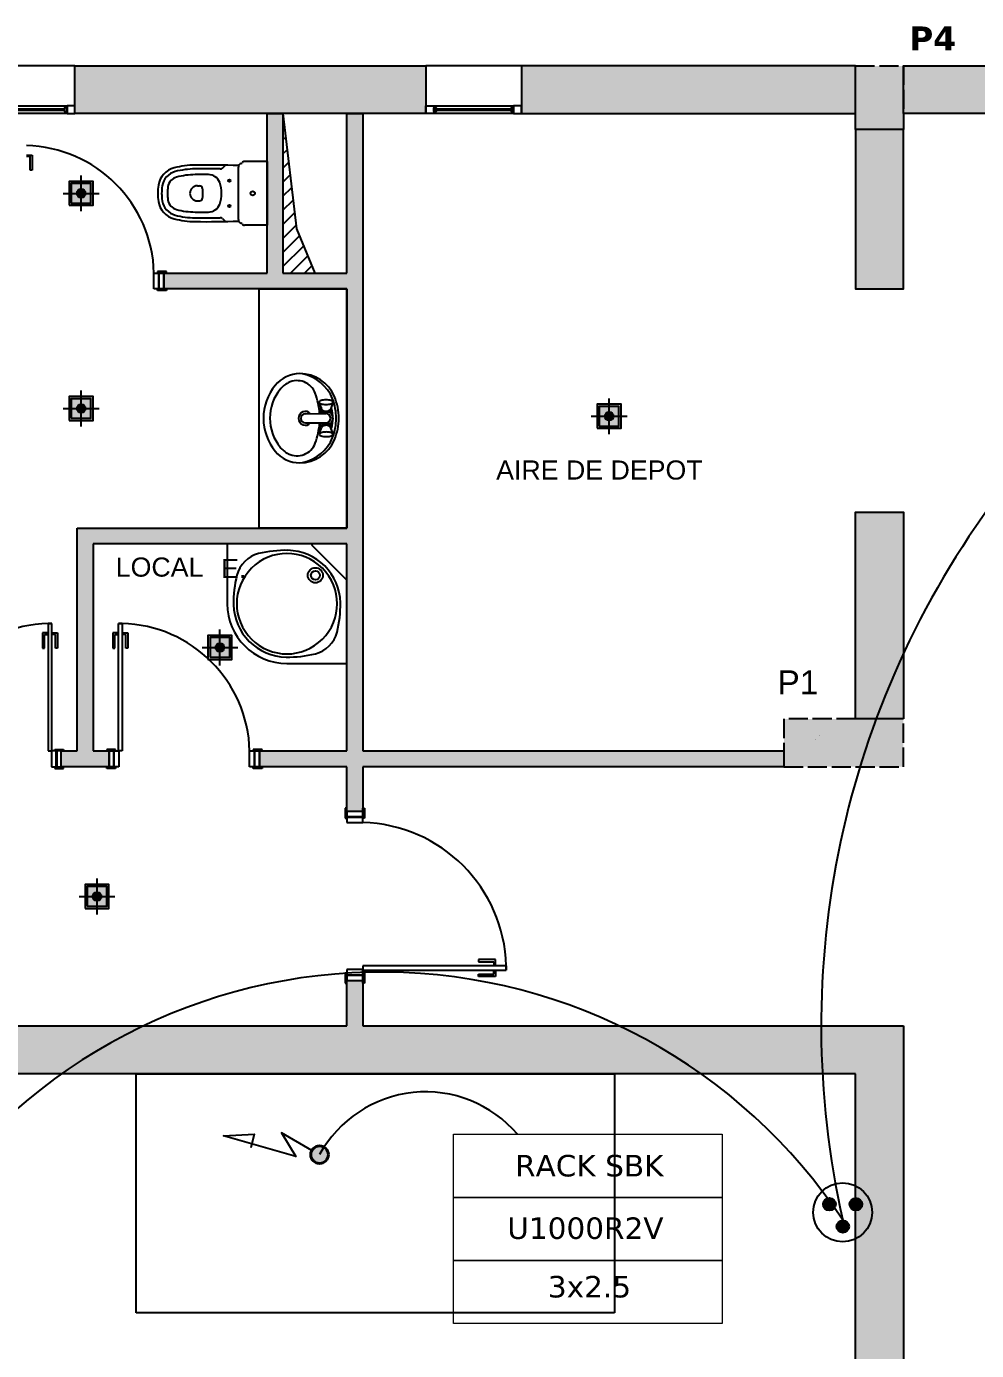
# Model space of a CAD drawing. Header units: millimetres. Extents: x 71819 to 78266, y 23672 to 38445.
# Drawn here: x 75832 to 76428, y 36749 to 37579 of the extents above; entities that cross this region are included whole.
import ezdxf
from ezdxf.enums import TextEntityAlignment as Align

# ---------------------------------------------------------------- set-up
doc = ezdxf.new("R2010")
doc.units = ezdxf.units.MM
doc.linetypes.add('ACAD_ISO02W100', pattern=[15, 12, -3])
doc.linetypes.add('ACAD_ISO03W100', pattern=[30, 12, -18])
for name, color, linetype in [('FORCE', 3, 'Continuous'), ('Plan Archi', 8, 'Continuous'), ('prise', 1, 'Continuous'), ('PRISES DE COURANT', 5, 'Continuous')]:
    doc.layers.add(name, color=color, linetype=linetype)
doc.layers.add('STRUCTURE POUTRES', color=5, linetype='ACAD_ISO03W100', lineweight=20)
doc.styles.add('ARIAL', font='arial.ttf')
doc.styles.get("Standard").update_dxf_attribs({"font": 'arial.ttf'})
doc.styles.add('Verdana', font='verdana.ttf')

# ---------------------------------------------------------------- blocks, each defined once
blk = doc.blocks.new('Prise de courant normale')
at = {"layer": 'prise', "linetype": 'Continuous'}
for points in [[(-122.5, 51.1, 1), (-43.6, 51.1, 1)], [(43.6, 51.1, 1), (122.5, 51.1, 1)], [(-38.3, -88.5, 1), (40.6, -88.5, 1)]]:
    blk.add_hatch(color=5, dxfattribs=at).paths.add_polyline_path(points, flags=0)
at = {"layer": 'prise', "color": 1, "linetype": 'Continuous'}
blk.add_circle((0, 0), 185.4, dxfattribs=at)
at = {"layer": 'prise', "color": 5, "linetype": 'Continuous'}
for centre in [(-83.1, 51.1), (83.1, 51.1), (1.2, -88.5)]:
    blk.add_circle(centre, 39.4, dxfattribs=at)
blk = doc.blocks.new('alimentation electrique')
at = {"layer": 'FORCE', "lineweight": 50}
blk.add_hatch(color=1, dxfattribs=at).paths.add_polyline_path([(54.9, -36.5, 1), (41.3, -19.1, 1)])
at = {"color": 1, "linetype": 'ByBlock'}
blk.add_lwpolyline([(38.4, -22.6), (0.5, -0.3), (18.2, -30.1), (-72.5, -4), (-33.8, -1.9), (-38.2, -19.2)], dxfattribs=at)
at = {"layer": 'FORCE', "color": 1, "lineweight": 40}
blk.add_circle((48.1, -27.8), 11, dxfattribs=at)
blk = doc.blocks.new('ETIQ ECL')
at = {"color": 6, "linetype": 'ByBlock'}
blk.add_lwpolyline([(-28.09, 19.8), (28.09, 19.8), (28.09, -19.8), (-28.09, -19.8)], close=True, dxfattribs=at)
at = {"layer": 'STRUCTURE POUTRES', "color": 6, "linetype": 'ByBlock'}
for points in [[(-28.09, 19.8), (28.09, 19.8), (28.09, 6.6), (-28.09, 6.6)], [(-28.09, 6.6), (28.09, 6.6), (28.09, -6.6), (-28.09, -6.6)], [(-28.09, -6.6), (28.09, -6.6), (28.09, -19.8), (-28.09, -19.8)]]:
    blk.add_lwpolyline(points, close=True, dxfattribs=at)
at = {"layer": 'STRUCTURE POUTRES', "color": 6, "linetype": 'ByBlock', "style": 'Verdana'}
for tag, p in [('CIRCUIT', (0.33, 10.99)), ('CABLE', (-0.49, -2.08)), ('SECTION', (0.37, -14.32))]:
    blk.add_attdef(tag, text='', height=4.5, dxfattribs=at).set_placement(p, align=Align.CENTER)

msp = doc.modelspace()

# ---------------------------------------------------------------- hatches: boundary and pattern name
at = {"layer": 'Plan Archi'}
h = msp.add_hatch(color=256, dxfattribs=at)
h.dxf.hatch_style = 1
h.paths.add_polyline_path([(75862.25, 37554.66), (76082.25, 37554.66), (76082.25, 37524.66), (75862.25, 37524.66)])
h = msp.add_hatch(color=256, dxfattribs=at)
h.dxf.hatch_style = 1
h.paths.add_polyline_path([(76142.25, 37524.66), (76351.81, 37524.66), (76351.81, 37554.66), (76142.25, 37554.66)])
h = msp.add_hatch(color=256, dxfattribs=at)
h.dxf.hatch_style = 1
h.paths.add_polyline_path([(76142.25, 37524.66), (76351.81, 37524.66), (76351.81, 37554.66), (76142.25, 37554.66)])
at = {"layer": 'Plan Archi', "linetype": 'ACAD_ISO02W100'}
h = msp.add_hatch(color=256, dxfattribs=at)
h.dxf.hatch_style = 1
h.paths.add_polyline_path([(76351.81, 37554.66), (76381.81, 37554.66), (76381.81, 37514.66), (76351.81, 37514.66)])
h = msp.add_hatch(color=256, dxfattribs=at)
h.dxf.hatch_style = 1
h.paths.add_polyline_path([(76351.81, 37554.66), (76381.81, 37554.66), (76381.81, 37514.66), (76351.81, 37514.66)])
at = {"layer": 'Plan Archi'}
h = msp.add_hatch(color=256, dxfattribs=at)
h.dxf.hatch_style = 1
h.paths.add_polyline_path([(77114.3, 37524.66), (76381.81, 37524.66), (76381.81, 37554.66), (77114.3, 37554.66)])
h = msp.add_hatch(color=256, dxfattribs=at)
h.dxf.hatch_style = 1
h.paths.add_polyline_path([(75863.61, 37124.77), (75863.61, 37264.66), (75873.61, 37264.66), (76032.7, 37264.66), (76032.7, 37414.66), (75917.91, 37414.66), (75917.91, 37424.66), (75982.7, 37424.66), (75982.7, 37524.66), (75992.7, 37524.66), (75992.7, 37424.66), (76032.7, 37424.66), (76032.7, 37524.66), (76042.7, 37524.66), (76042.7, 37124.77), (76306.9, 37124.77), (76306.9, 37114.77), (76042.7, 37114.77), (76042.7, 37086.77), (76032.7, 37086.77), (76032.7, 37114.77), (75977.91, 37114.77), (75977.91, 37124.77), (76032.7, 37124.77), (76032.7, 37254.66), (75873.61, 37254.66), (75873.61, 37124.77), (75883.61, 37124.77), (75883.61, 37114.77), (75873.61, 37114.77), (75863.61, 37114.77), (75853.61, 37114.77), (75853.61, 37124.77)])
h = msp.add_hatch(color=256, dxfattribs=at)
h.dxf.hatch_style = 1
h.paths.add_polyline_path([(76381.9, 37514.66), (76351.81, 37514.66), (76351.81, 37414.66), (76381.9, 37414.66)])
at = {"layer": 'Plan Archi', "true_color": 0xffffff}
h = msp.add_hatch(color=7, dxfattribs=at)
h.dxf.hatch_style = 1
h.paths.add_polyline_path([(75858.57, 37467.16), (75873.57, 37467.16), (75873.57, 37482.16), (75858.57, 37482.16)])
at = {"layer": 'Plan Archi'}
h = msp.add_hatch(color=256, dxfattribs=at)
h.dxf.hatch_style = 1
edge = h.paths.add_edge_path()
edge.add_arc((75866.07, 37474.66), 2.73, 0, 360, ccw=False)
at = {"layer": 'Plan Archi', "true_color": 0xffffff}
h = msp.add_hatch(color=7, dxfattribs=at)
h.dxf.hatch_style = 1
h.paths.add_polyline_path([(75858.57, 37332.16), (75873.57, 37332.16), (75873.57, 37347.16), (75858.57, 37347.16)])
at = {"layer": 'Plan Archi'}
h = msp.add_hatch(color=256, dxfattribs=at)
h.dxf.hatch_style = 1
edge = h.paths.add_edge_path()
edge.add_arc((75866.07, 37339.66), 2.73, 0, 360, ccw=False)
at = {"layer": 'Plan Archi', "true_color": 0xffffff}
h = msp.add_hatch(color=7, dxfattribs=at)
h.dxf.hatch_style = 1
h.paths.add_polyline_path([(76189.75, 37327.27), (76204.75, 37327.27), (76204.75, 37342.27), (76189.75, 37342.27)])
at = {"layer": 'Plan Archi'}
h = msp.add_hatch(color=256, dxfattribs=at)
h.dxf.hatch_style = 1
edge = h.paths.add_edge_path()
edge.add_arc((76197.25, 37334.77), 2.73, 0, 360, ccw=False)
h = msp.add_hatch(color=256, dxfattribs=at)
h.dxf.hatch_style = 1
h.paths.add_polyline_path([(76381.9, 37144.89), (76351.81, 37144.89), (76351.81, 37274.66), (76381.9, 37274.66)])
at = {"layer": 'Plan Archi', "true_color": 0xffffff}
h = msp.add_hatch(color=7, dxfattribs=at)
h.dxf.hatch_style = 1
h.paths.add_polyline_path([(75945.66, 37182.21), (75960.66, 37182.21), (75960.66, 37197.21), (75945.66, 37197.21)])
at = {"layer": 'Plan Archi'}
h = msp.add_hatch(color=256, dxfattribs=at)
h.dxf.hatch_style = 1
edge = h.paths.add_edge_path()
edge.add_arc((75953.16, 37189.71), 2.73, 0, 360, ccw=False)
at = {"layer": 'Plan Archi', "linetype": 'ACAD_ISO02W100'}
msp.add_hatch(color=256, dxfattribs=at).paths.add_polyline_path([(76306.9, 37114.89), (76381.9, 37114.89), (76381.9, 37144.89), (76306.9, 37144.89)])
at = {"layer": 'Plan Archi', "true_color": 0xffffff}
h = msp.add_hatch(color=7, dxfattribs=at)
h.dxf.hatch_style = 1
h.paths.add_polyline_path([(75868.56, 37025.98), (75883.56, 37025.98), (75883.56, 37040.98), (75868.56, 37040.98)])
at = {"layer": 'Plan Archi'}
h = msp.add_hatch(color=256, dxfattribs=at)
h.dxf.hatch_style = 1
edge = h.paths.add_edge_path()
edge.add_arc((75876.06, 37033.48), 2.73, 0, 360, ccw=False)
h = msp.add_hatch(color=256, dxfattribs=at)
h.dxf.hatch_style = 1
h.paths.add_polyline_path([(75719.32, 36755.95), (75719.32, 36952.19), (76032.7, 36952.19), (76032.7, 36980.69), (76042.7, 36980.69), (76042.7, 36952.19), (76381.81, 36952.19), (76381.81, 35957.76), (76361.81, 35957.76), (76361.81, 35986.01), (75719.32, 35986.01), (75719.32, 36188.01), (75749.32, 36188.01), (75749.32, 36016.01), (76306.9, 36016.01), (76306.9, 36208.2), (76351.81, 36208.2), (76351.81, 36922.19), (75749.32, 36922.19), (75749.32, 36755.95)])
h.paths.add_polyline_path([(76316.9, 36208.2), (76356.9, 36208.2), (76356.9, 36108.2), (76316.9, 36108.2)], flags=17)

# ---------------------------------------------------------------- linework, layer by layer
at = {"color": 6, "linetype": 'ByBlock'}
msp.add_arc((76082.12, 36835.07), 75.77, 40.42845, 151.31193, dxfattribs=at)
at = {"layer": 'Plan Archi'}
for p, q in [((75862.25, 37554.66), (76082.25, 37554.66)), ((75862.25, 37524.66), (75862.25, 37554.66)), ((76082.25, 37554.66), (76082.25, 37524.66)), ((76351.81, 37554.66), (76142.25, 37554.66)), ((76142.25, 37554.66), (76142.25, 37524.66)), ((76351.81, 37524.66), (76351.81, 37554.66)), ((75807.25, 37529.66), (75857.25, 37529.66)), ((76087.25, 37529.66), (76137.25, 37529.66)), ((75857.25, 37524.66), (75807.25, 37524.66)), ((76082.25, 37524.66), (75862.25, 37524.66)), ((75982.7, 37424.66), (75982.7, 37524.66)), ((75982.7, 37524.66), (75992.7, 37524.66)), ((75992.7, 37524.66), (75992.7, 37424.66)), ((75992.7, 37524.66), (76001.27, 37452.45)), ((76032.7, 37424.66), (76032.7, 37524.66)), ((76032.7, 37524.66), (76042.7, 37524.66)), ((76042.7, 37524.66), (76042.7, 37124.77)), ((76137.25, 37524.66), (76087.25, 37524.66)), ((76142.25, 37524.66), (76351.81, 37524.66)), ((75992.7, 37517.06), (75993.51, 37517.86)), ((75992.7, 37508.22), (75994.44, 37509.96)), ((75834.09, 37497.7), (75831.86, 37497.7)), ((75831.93, 37498.7), (75835.31, 37498.7)), ((75834.09, 37489.16), (75834.09, 37497.7)), ((75835.31, 37498.7), (75835.31, 37489.16)), ((75982.7, 37494.66), (75968.6, 37494.66)), ((75982.7, 37494.66), (75982.7, 37454.66)), ((75992.7, 37499.38), (75995.38, 37502.06)), ((75835.31, 37489.16), (75834.09, 37489.16)), ((75954.8, 37490.54), (75956.55, 37492.3)), ((75964.7, 37458.26), (75964.7, 37491.06)), ((75992.7, 37490.54), (75996.32, 37494.16)), ((75939, 37479.36), (75940.27, 37479.36)), ((75992.7, 37481.7), (75997.26, 37486.26)), ((75992.7, 37472.86), (75998.19, 37478.36)), ((75939, 37469.96), (75940.27, 37469.96)), ((75992.7, 37464.03), (75999.13, 37470.46)), ((75992.7, 37455.19), (76000.07, 37462.56)), ((75954.8, 37458.77), (75956.55, 37457.02)), ((75982.7, 37454.66), (75968.6, 37454.66)), ((75992.7, 37446.35), (76001.01, 37454.65)), ((75992.7, 37437.51), (76003.12, 37447.93)), ((76001.27, 37452.45), (76012.7, 37424.57)), ((75992.7, 37428.67), (76005.69, 37441.66)), ((75997.43, 37424.57), (76008.26, 37435.39)), ((76006.27, 37424.57), (76010.83, 37429.12)), ((75911.79, 37414.66), (75911.79, 37424.66)), ((75911.79, 37424.66), (75914.64, 37424.66)), ((75919.67, 37425.61), (75914.1, 37425.61)), ((75914.1, 37425.61), (75914.1, 37424.79)), ((75914.1, 37424.79), (75919.67, 37424.79)), ((75914.64, 37424.66), (75914.64, 37414.66)), ((75915.05, 37414.66), (75915.05, 37424.66)), ((75915.05, 37424.66), (75917.91, 37424.66)), ((75917.91, 37414.66), (75917.91, 37424.66)), ((75917.91, 37424.66), (75982.7, 37424.66)), ((75917.91, 37424.66), (75917.91, 37414.66)), ((75919.67, 37424.79), (75919.67, 37425.61)), ((75992.7, 37424.66), (76032.7, 37424.66)), ((75914.64, 37414.66), (75911.79, 37414.66)), ((75914.1, 37413.71), (75914.1, 37414.52)), ((75914.1, 37414.52), (75919.67, 37414.52)), ((75919.67, 37413.71), (75914.1, 37413.71)), ((75917.91, 37414.66), (75915.05, 37414.66)), ((76032.7, 37414.66), (75917.91, 37414.66)), ((75919.67, 37414.52), (75919.67, 37413.71)), ((75977.7, 37414.66), (76032.7, 37414.66)), ((75977.7, 37264.66), (75977.7, 37414.66)), ((76032.7, 37264.66), (76032.7, 37414.66)), ((76032.7, 37414.66), (76032.7, 37264.66)), ((75863.61, 37124.77), (75863.61, 37264.66)), ((75863.61, 37264.66), (75873.61, 37264.66)), ((75873.61, 37264.66), (76032.7, 37264.66)), ((76032.7, 37264.66), (75977.7, 37264.66)), ((76032.7, 37254.66), (75873.61, 37254.66)), ((75873.61, 37254.66), (75873.61, 37124.77)), ((75957.7, 37254.06), (75957.7, 37217.16)), ((76032.1, 37254.66), (75958.3, 37254.66)), ((76032.7, 37124.77), (76032.7, 37254.66)), ((76032.7, 37180.26), (76032.7, 37254.06)), ((76011.03, 37253.63), (76031.68, 37232.98)), ((75845.43, 37204.78), (75845.43, 37124.77)), ((75847.78, 37204.78), (75845.43, 37204.78)), ((75845.43, 37204.78), (75847.78, 37204.78)), ((75847.78, 37124.77), (75847.78, 37204.78)), ((75889.44, 37124.77), (75889.44, 37204.78)), ((75889.44, 37204.78), (75891.79, 37204.78)), ((75891.79, 37204.78), (75889.44, 37204.78)), ((75891.79, 37204.78), (75891.79, 37124.77)), ((75841.92, 37198.81), (75841.92, 37189.28)), ((75845.29, 37198.81), (75841.92, 37198.81)), ((75843.14, 37189.28), (75843.14, 37197.81)), ((75843.14, 37197.81), (75845.36, 37197.81)), ((75850.08, 37197.81), (75847.85, 37197.81)), ((75847.93, 37198.81), (75851.3, 37198.81)), ((75850.08, 37189.28), (75850.08, 37197.81)), ((75851.3, 37198.81), (75851.3, 37189.28)), ((75885.92, 37198.81), (75885.92, 37189.28)), ((75889.3, 37198.81), (75885.92, 37198.81)), ((75887.14, 37189.28), (75887.14, 37197.81)), ((75887.14, 37197.81), (75889.37, 37197.81)), ((75894.09, 37197.81), (75891.86, 37197.81)), ((75891.93, 37198.81), (75895.31, 37198.81)), ((75894.09, 37189.28), (75894.09, 37197.81)), ((75895.31, 37198.81), (75895.31, 37189.28)), ((75841.92, 37189.28), (75843.14, 37189.28)), ((75851.3, 37189.28), (75850.08, 37189.28)), ((75885.92, 37189.28), (75887.14, 37189.28)), ((75895.31, 37189.28), (75894.09, 37189.28)), ((75995.2, 37179.66), (76032.1, 37179.66)), ((75845.43, 37124.77), (75847.78, 37124.77)), ((75847.5, 37124.77), (75847.5, 37114.77)), ((75850.35, 37124.77), (75847.5, 37124.77)), ((75853.61, 37124.77), (75847.5, 37124.77)), ((75849.53, 37124.91), (75849.53, 37125.72)), ((75849.53, 37125.72), (75855.11, 37125.72)), ((75855.11, 37124.91), (75849.53, 37124.91)), ((75853.48, 37124.77), (75849.67, 37124.77)), ((75850.35, 37114.77), (75850.35, 37124.77)), ((75850.76, 37124.77), (75850.76, 37114.77)), ((75853.61, 37114.77), (75853.61, 37124.77)), ((75853.61, 37124.77), (75863.61, 37124.77)), ((75853.61, 37114.77), (75853.61, 37124.77)), ((75855.11, 37125.72), (75855.11, 37124.91)), ((75873.61, 37124.77), (75883.61, 37124.77)), ((75887.69, 37125.72), (75882.12, 37125.72)), ((75882.12, 37125.72), (75882.12, 37124.91)), ((75882.12, 37124.91), (75887.69, 37124.91)), ((75883.61, 37124.77), (75883.61, 37114.77)), ((75883.61, 37114.77), (75883.61, 37124.77)), ((75883.61, 37124.77), (75889.73, 37124.77)), ((75883.75, 37124.77), (75887.55, 37124.77)), ((75886.47, 37124.77), (75886.47, 37114.77)), ((75886.87, 37114.77), (75886.87, 37124.77)), ((75886.87, 37124.77), (75889.73, 37124.77)), ((75887.69, 37124.91), (75887.69, 37125.72)), ((75891.79, 37124.77), (75889.44, 37124.77)), ((75889.73, 37124.77), (75889.73, 37114.77)), ((75971.79, 37114.77), (75971.79, 37124.77)), ((75971.79, 37124.77), (75974.64, 37124.77)), ((75979.67, 37125.72), (75974.1, 37125.72)), ((75974.1, 37125.72), (75974.1, 37124.91)), ((75974.1, 37124.91), (75979.67, 37124.91)), ((75974.64, 37124.77), (75974.64, 37114.77)), ((75975.05, 37114.77), (75975.05, 37124.77)), ((75975.05, 37124.77), (75977.91, 37124.77)), ((75977.91, 37114.77), (75977.91, 37124.77)), ((75977.91, 37124.77), (76032.7, 37124.77)), ((75977.91, 37124.77), (75977.91, 37114.77)), ((75979.67, 37124.91), (75979.67, 37125.72)), ((76042.7, 37124.77), (76306.9, 37124.77)), ((76306.9, 37124.77), (76306.9, 37114.77)), ((75847.5, 37114.77), (75850.35, 37114.77)), ((75849.53, 37114.63), (75849.53, 37113.82)), ((75855.11, 37114.63), (75849.53, 37114.63)), ((75849.53, 37113.82), (75855.11, 37113.82)), ((75850.76, 37114.77), (75853.61, 37114.77)), ((75863.61, 37114.77), (75853.61, 37114.77)), ((75855.11, 37113.82), (75855.11, 37114.63)), ((75873.61, 37114.77), (75863.61, 37114.77)), ((75883.61, 37114.77), (75873.61, 37114.77)), ((75882.12, 37113.82), (75882.12, 37114.63)), ((75882.12, 37114.63), (75887.69, 37114.63)), ((75887.69, 37113.82), (75882.12, 37113.82)), ((75886.47, 37114.77), (75883.61, 37114.77)), ((75889.73, 37114.77), (75886.87, 37114.77)), ((75887.69, 37114.63), (75887.69, 37113.82)), ((75974.64, 37114.77), (75971.79, 37114.77)), ((75974.1, 37113.82), (75974.1, 37114.63)), ((75974.1, 37114.63), (75979.67, 37114.63)), ((75979.67, 37113.82), (75974.1, 37113.82)), ((75977.91, 37114.77), (75975.05, 37114.77)), ((76032.7, 37114.77), (75977.91, 37114.77)), ((75979.67, 37114.63), (75979.67, 37113.82)), ((76032.7, 37086.77), (76032.7, 37114.77)), ((76306.9, 37114.77), (76042.7, 37114.77)), ((76042.7, 37114.77), (76042.7, 37086.77)), ((76032.55, 37088.76), (76031.63, 37088.76)), ((76031.63, 37088.76), (76031.63, 37082.49)), ((76032.55, 37082.49), (76032.55, 37088.76)), ((76042.85, 37088.76), (76043.77, 37088.76)), ((76042.85, 37082.49), (76042.85, 37088.76)), ((76043.77, 37088.76), (76043.77, 37082.49)), ((76031.63, 37082.49), (76032.55, 37082.49)), ((76042.7, 37086.77), (76032.7, 37086.77)), ((76032.7, 37086.77), (76032.7, 37083.56)), ((76042.7, 37086.77), (76032.7, 37086.77)), ((76032.7, 37083.56), (76042.7, 37083.56)), ((76042.7, 37083.1), (76032.7, 37083.1)), ((76032.7, 37083.1), (76032.7, 37079.89)), ((76032.7, 37079.89), (76042.7, 37079.89)), ((76042.7, 37083.56), (76042.7, 37086.77)), ((76042.7, 37079.89), (76042.7, 37083.1)), ((76043.77, 37082.49), (76042.85, 37082.49)), ((76132.71, 36989.89), (76042.7, 36989.89)), ((76042.7, 36989.89), (76042.7, 36987.25)), ((76126, 36993.85), (76115.27, 36993.85)), ((76115.27, 36993.85), (76115.27, 36992.47)), ((76115.27, 36992.47), (76124.87, 36992.47)), ((76124.87, 36992.47), (76124.87, 36989.97)), ((76126, 36990.05), (76126, 36993.85)), ((76132.71, 36987.25), (76132.71, 36989.89)), ((76132.71, 36989.89), (76132.71, 36987.25)), ((76032.55, 36985.27), (76031.63, 36985.27)), ((76031.63, 36985.27), (76031.63, 36979.01)), ((76032.55, 36979.01), (76032.55, 36985.27)), ((76042.7, 36987.57), (76032.7, 36987.57)), ((76032.7, 36987.57), (76032.7, 36984.36)), ((76032.7, 36984.36), (76042.7, 36984.36)), ((76042.7, 36983.9), (76032.7, 36983.9)), ((76032.7, 36983.9), (76032.7, 36980.69)), ((76032.7, 36952.19), (76032.7, 36980.69)), ((76032.7, 36980.69), (76042.7, 36980.69)), ((76032.7, 36980.69), (76042.7, 36980.69)), ((76042.7, 36984.36), (76042.7, 36987.57)), ((76042.7, 36980.69), (76042.7, 36987.57)), ((76042.7, 36987.25), (76132.71, 36987.25)), ((76042.7, 36980.84), (76042.7, 36985.12)), ((76042.7, 36980.69), (76042.7, 36952.19)), ((76042.85, 36985.27), (76043.77, 36985.27)), ((76042.85, 36979.01), (76042.85, 36985.27)), ((76043.77, 36985.27), (76043.77, 36979.01)), ((76115.27, 36984.66), (76124.87, 36984.66)), ((76115.27, 36983.29), (76115.27, 36984.66)), ((76126, 36983.29), (76115.27, 36983.29)), ((76124.87, 36984.66), (76124.87, 36987.17)), ((76126, 36987.08), (76126, 36983.29)), ((76031.63, 36979.01), (76032.55, 36979.01)), ((76043.77, 36979.01), (76042.85, 36979.01)), ((75719.32, 36952.19), (76032.7, 36952.19)), ((76042.7, 36952.19), (76381.81, 36952.19)), ((76381.81, 36952.19), (76381.81, 35957.76)), ((76351.81, 36922.19), (75749.32, 36922.19)), ((75900.56, 36922.19), (76200.56, 36922.19)), ((75900.56, 36772.19), (75900.56, 36922.19)), ((76200.56, 36922.19), (76200.56, 36772.19)), ((76351.81, 36208.2), (76351.81, 36922.19)), ((76200.56, 36772.19), (75900.56, 36772.19))]:
    msp.add_line(p, q, dxfattribs=at)
at = {"layer": 'Plan Archi', "color": 6}
msp.add_line((76032.7, 37414.66), (76032.7, 37264.66), dxfattribs=at)
at = {"layer": 'Plan Archi', "linetype": 'Continuous'}
for p, q in [((76015.38, 37343.39), (76016.96, 37339.06)), ((76017.95, 37337.48), (76021.48, 37337.51)), ((76023.99, 37343.44), (76022.46, 37339.09)), ((76006.77, 37336.35), (76019.73, 37336.43)), ((76006.8, 37330.59), (76019.76, 37330.67)), ((76018, 37329.6), (76021.53, 37329.62)), ((76015.5, 37323.67), (76017.03, 37328.02)), ((76024.11, 37323.72), (76022.59, 37327.88))]:
    msp.add_line(p, q, dxfattribs=at)
at = {"layer": 'Plan Archi', "linetype": 'ACAD_ISO02W100'}
for p, q in [((76381.9, 37144.89), (76306.9, 37144.89)), ((76306.9, 37144.89), (76306.9, 37114.89)), ((76381.9, 37114.89), (76381.9, 37144.89)), ((76326.77, 37131.89), (76326.77, 37131.89)), ((76326.9, 37131.89), (76326.9, 37131.89)), ((76326.9, 37131.89), (76326.9, 37131.89)), ((76329.27, 37134.39), (76329.27, 37134.39)), ((76329.4, 37134.39), (76329.4, 37134.39)), ((76329.4, 37134.39), (76329.4, 37134.39)), ((76306.9, 37114.89), (76381.9, 37114.89)), ((76311.77, 37114.36), (76311.77, 37114.36)), ((76311.9, 37114.36), (76311.9, 37114.36))]:
    msp.add_line(p, q, dxfattribs=at)
at = {"layer": 'Plan Archi'}
for points in [[(75862.25, 37554.66), (75802.25, 37554.66)], [(76142.25, 37554.66), (76082.25, 37554.66)], [(75866.07, 37463.41), (75866.07, 37485.91)], [(75854.82, 37474.66), (75877.32, 37474.66)], [(75866.07, 37328.41), (75866.07, 37350.91)], [(76197.25, 37323.52), (76197.25, 37346.02)], [(75854.82, 37339.66), (75877.32, 37339.66)], [(76186, 37334.77), (76208.5, 37334.77)], [(75953.16, 37178.46), (75953.16, 37200.96)], [(75941.91, 37189.71), (75964.41, 37189.71)], [(75876.06, 37022.23), (75876.06, 37044.73)], [(75864.81, 37033.48), (75887.31, 37033.48)]]:
    msp.add_lwpolyline(points, dxfattribs=at)
at = {"layer": 'Plan Archi', "linetype": 'ACAD_ISO02W100'}
msp.add_lwpolyline([(76351.81, 37554.66), (76381.81, 37554.66), (76381.81, 37514.66), (76351.81, 37514.66)], close=True, dxfattribs=at)
msp.add_lwpolyline([(76351.81, 37554.66), (76381.81, 37554.66), (76381.81, 37514.66), (76351.81, 37514.66)], close=True, dxfattribs=at)
at = {"layer": 'Plan Archi'}
for points in [[(77114.3, 37524.66), (76381.81, 37524.66), (76381.81, 37554.66), (77114.3, 37554.66)], [(75857.25, 37528.41), (75855.75, 37528.41), (75855.75, 37525.91), (75857.25, 37525.91)], [(75862.25, 37529.66), (75857.25, 37529.66), (75857.25, 37524.66), (75862.25, 37524.66)], [(76082.25, 37529.66), (76087.25, 37529.66), (76087.25, 37524.66), (76082.25, 37524.66)], [(76087.25, 37528.41), (76088.75, 37528.41), (76088.75, 37525.91), (76087.25, 37525.91)], [(76137.25, 37528.41), (76135.75, 37528.41), (76135.75, 37525.91), (76137.25, 37525.91)], [(76142.25, 37529.66), (76137.25, 37529.66), (76137.25, 37524.66), (76142.25, 37524.66)], [(75855.75, 37526.66), (75808.75, 37526.66), (75808.75, 37527.66), (75855.75, 37527.66)], [(76135.75, 37526.66), (76088.75, 37526.66), (76088.75, 37527.66), (76135.75, 37527.66)], [(76381.9, 37514.66), (76351.81, 37514.66), (76351.81, 37414.66), (76381.9, 37414.66)], [(76381.9, 37144.89), (76351.81, 37144.89), (76351.81, 37274.66), (76381.9, 37274.66)]]:
    msp.add_lwpolyline(points, close=True, dxfattribs=at)
at = {"layer": 'Plan Archi', "flags": 128}
for points in [[(75858.57, 37467.16), (75873.57, 37467.16), (75873.57, 37482.16), (75858.57, 37482.16)], [(75859.93, 37468.52), (75872.2, 37468.52), (75872.2, 37480.79), (75859.93, 37480.79)], [(75858.57, 37332.16), (75873.57, 37332.16), (75873.57, 37347.16), (75858.57, 37347.16)], [(75859.93, 37333.52), (75872.2, 37333.52), (75872.2, 37345.79), (75859.93, 37345.79)], [(76189.75, 37327.27), (76204.75, 37327.27), (76204.75, 37342.27), (76189.75, 37342.27)], [(76191.12, 37328.64), (76203.39, 37328.64), (76203.39, 37340.91), (76191.12, 37340.91)], [(75945.66, 37182.21), (75960.66, 37182.21), (75960.66, 37197.21), (75945.66, 37197.21)], [(75947.02, 37183.58), (75959.29, 37183.58), (75959.29, 37195.85), (75947.02, 37195.85)], [(75868.56, 37025.98), (75883.56, 37025.98), (75883.56, 37040.98), (75868.56, 37040.98)], [(75869.92, 37027.34), (75882.2, 37027.34), (75882.2, 37039.62), (75869.92, 37039.62)]]:
    msp.add_lwpolyline(points, close=True, dxfattribs=at)
at = {"layer": 'Plan Archi'}
for centre, radius in [((75959.1, 37482.66), 0.75), ((75866.07, 37474.66), 2.73), ((75973.7, 37474.66), 1.35), ((75973.7, 37474.66), 1.35), ((75959.1, 37466.66), 0.75), ((75866.07, 37339.66), 2.73), ((76197.25, 37334.77), 2.73), ((76013.02, 37234.98), 4.75), ((76013.02, 37234.98), 2.75), ((75953.16, 37189.71), 2.73), ((75876.06, 37033.48), 2.73)]:
    msp.add_circle(centre, radius, dxfattribs=at)
for centre, radius, start, end in [((75829.61, 37422.48), 82.21, 1.51417, 88.47841), ((75968.6, 37492.76), 1.9, 90, 145.06276), ((75927.83, 37477.66), 13.4, 104.53948, 171.18382), ((75927.83, 37477.66), 11, 104.53948, 171.18382), ((75938.27, 37437.39), 55, 90.70946, 104.53949), ((75938.27, 37437.39), 52.6, 90.70946, 104.53949), ((75938.27, 37437.39), 49, 90.70946, 104.53949), ((75944.4, 36942.43), 550, 87.86383, 90.70946), ((75944.4, 36942.43), 547.6, 89.06363, 90.70946), ((75944.4, 36942.43), 544, 89.8352, 90.70946), ((75945.95, 37478.93), 7.5, 19.98399, 89.8352), ((75953.39, 37491.96), 2, 269.06363, 315), ((75967.2, 37491.06), 2.5, 106.21522, 180), ((75966.22, 37494.42), 1, 286.21522, 325.06276), ((75947.2, 37474.66), 33, 171.18382, 180), ((75947.2, 37474.66), 30.6, 171.18382, 180), ((75947.2, 37474.66), 27, 171.18382, 180), ((75927.83, 37477.66), 7.4, 104.53948, 171.18382), ((75939, 37474.66), 4.7, 90, 180), ((75940.27, 37477.36), 2, 9.71515, 90), ((75934.2, 37474.66), 20, 0, 19.98399), ((75947.2, 37474.66), 33, 180, 188.81618), ((75947.2, 37474.66), 30.6, 180, 188.81618), ((75927.83, 37471.65), 11, 188.81618, 255.46052), ((75947.2, 37474.66), 27, 180, 188.81618), ((75927.83, 37471.65), 7.4, 188.81618, 255.46052), ((75939, 37474.66), 4.7, 180, 270), ((75940.27, 37471.96), 2, 270, 350.28485), ((75924.5, 37474.66), 18, 0, 9.71515), ((75924.5, 37474.66), 18, 350.28485, 0), ((75934.2, 37474.66), 20, 340.01601, 0), ((75927.83, 37471.65), 13.4, 188.81618, 255.46052), ((75938.27, 37511.92), 49, 255.46051, 269.29054), ((75944.4, 38006.88), 544, 269.29054, 270.1648), ((75945.95, 37470.38), 7.5, 270.1648, 340.01601), ((75938.27, 37511.92), 55, 255.46051, 269.29054), ((75938.27, 37511.92), 52.6, 255.46051, 269.29054), ((75944.4, 38006.88), 550, 269.29054, 272.13617), ((75944.4, 38006.88), 547.6, 269.29054, 270.93637), ((75953.39, 37457.36), 2, 45, 90.93637), ((75967.2, 37458.26), 2.5, 180, 253.78478), ((75966.22, 37454.9), 1, 34.93724, 73.78478), ((75968.6, 37456.56), 1.9, 214.93724, 270), ((76013.15, 37333.55), 32.69, 140.91709, 180), ((76003.3, 37341.55), 20, 90, 140.91709), ((76003.3, 37341.55), 16, 117.069, 140.91709), ((76001.54, 37344.98), 12.15, 20.35846, 117.06899), ((76003.3, 37338.05), 23.5, 22.71441, 90), ((75999.93, 37335.98), 25.8, 22.17926, 79.00325), ((76013.15, 37333.55), 28.69, 140.91709, 180), ((75970.75, 37333.55), 45, 3.64031, 20.35846), ((75992.55, 37333.55), 33.55, 0, 21.25325), ((75992.55, 37333.55), 35.15, 0, 22.71441), ((76019.69, 37341.92), 3.96, 226.34531, 314.34721), ((76013.15, 37333.55), 32.69, 180, 219.08291), ((76013.15, 37333.55), 28.69, 180, 219.08291), ((75970.75, 37333.55), 45, 339.64154, 356.29908), ((76019.74, 37325.29), 4.68, 42.34434, 134.78973), ((76019.74, 37325.29), 3.85, 42.34434, 134.78973), ((75992.55, 37333.55), 33.55, 338.74675, 0), ((75992.55, 37333.55), 35.15, 337.28559, 0), ((75999.93, 37331.13), 25.8, 280.99675, 337.82074), ((76003.3, 37325.55), 20, 219.08291, 270), ((76003.3, 37325.55), 16, 219.08291, 242.931), ((76001.54, 37322.12), 12.15, 242.93101, 339.64154), ((76003.3, 37329.05), 23.5, 270, 337.28559), ((75958.3, 37254.06), 0.6, 90, 180), ((76011.45, 37254.06), 0.6, 90, 225), ((76032.1, 37254.06), 0.6, 0, 90), ((76032.1, 37254.06), 0.6, 0, 90), ((75995.2, 37217.16), 31.5, 45, 225), ((75981.84, 37230.52), 18.6, 103.86735, 166.13265), ((75994.51, 37179.16), 71.5, 88.96633, 103.86735), ((75995.2, 37217.16), 33.5, 45, 88.96633), ((75995.2, 37217.16), 31.5, 225, 45), ((75995.2, 37217.16), 33.5, 1.03367, 45), ((76033.19, 37217.84), 71.5, 166.13265, 181.03367), ((76032.1, 37233.41), 0.6, 225, 0), ((75995.2, 37217.16), 37.5, 180, 270), ((75995.2, 37217.16), 33.5, 181.03367, 225), ((75957.21, 37216.47), 71.5, 346.13265, 1.03367), ((75847.62, 37122.6), 82.21, 91.52159, 178.48583), ((75889.61, 37122.6), 82.21, 1.51417, 88.47841), ((76008.56, 37203.79), 18.6, 283.86735, 346.13265), ((75995.2, 37217.16), 33.5, 225, 268.96658), ((75995.89, 37255.15), 71.5, 268.96633, 283.86735), ((76032.1, 37180.26), 0.6, 270, 0), ((76040.26, 36987.43), 92.49, 1.52159, 88.48583)]:
    msp.add_arc(centre, radius, start, end, dxfattribs=at)
at = {"layer": 'Plan Archi', "linetype": 'Continuous'}
for centre, radius, start, end in [((76019.69, 37332.45), 12.62, 90.25884, 98.2419), ((76019.81, 37332.41), 12.65, 82.46146, 90.42286), ((76006.78, 37333.47), 4.32, 42.17872, 180.33377), ((76015.92, 37343.61), 0.568, 128.96805, 180.37084), ((76015.8, 37343.54), 0.456, 172.10826, 231.43851), ((76017.72, 37345.97), 3.54, 231.65106, 251.89225), ((76017.69, 37341.44), 3.37, 108.84048, 129.18546), ((76039.73, 37333.26), 24.32, 165.02416, 172.55005), ((76032.5, 37298.34), 46.64, 111.06244, 111.07035), ((76017.49, 37339.23), 1.28, 175.76294, 220.15474), ((76018.02, 37339.5), 1.78, 140.64579, 178.86451), ((76019.72, 37333.58), 4.28, 114.3058, 138.73667), ((76018.59, 37340.14), 2.71, 219.81337, 243.9831), ((76018.89, 37337.9), 7.11, 98.21726, 108.78495), ((76018.82, 37349.35), 7.11, 251.90758, 262.47527), ((76029.95, 37305.39), 34.27, 110.48998, 111.2149), ((76019.6, 37355.34), 13.14, 262.53017, 270.1953), ((76019.62, 37355.38), 13.18, 270.50827, 278.15131), ((76020.53, 37337.89), 7.13, 71.91491, 82.44359), ((76029.95, 37305.39), 33.22, 103.75092, 104.7696), ((76019.75, 37333.55), 4.32, 0.33326, 66.2947), ((76020.46, 37349.38), 7.13, 278.24894, 288.77761), ((76020.83, 37340.14), 2.69, 296.6619, 321.00341), ((76021.7, 37341.46), 3.37, 51.50707, 71.85205), ((76021.63, 37345.96), 3.51, 288.6937, 309.14804), ((76021.77, 37339.32), 1.44, 2.04331, 39.97163), ((76021.92, 37339.27), 1.29, 320.60961, 4.72011), ((75999.68, 37333.03), 24.4, 1.32719, 15.66128), ((76023.44, 37343.66), 0.568, 0.32168, 51.72448), ((76023.56, 37343.59), 0.456, 309.25401, 8.58427), ((76006.78, 37333.48), 4.32, 180.35876, 318.51381), ((76006.78, 37333.47), 2.88, 90.3931, 180.32371), ((76006.78, 37333.48), 2.88, 180.36882, 270.29943), ((76040.04, 37334.12), 24.64, 188.11332, 195.632), ((76019.72, 37333.52), 4.28, 221.95586, 246.38673), ((76019.74, 37333.55), 2.88, 0.36882, 90.29943), ((76019.74, 37333.55), 2.88, 270.3931, 0.32371), ((76019.75, 37333.55), 4.32, 294.39783, 0.35926), ((76029.95, 37305.39), 25.66, 108.13955, 109.16053), ((76020.91, 37326.98), 2.69, 39.68912, 64.03063), ((76021.99, 37327.87), 1.29, 355.97241, 40.08292), ((75999.68, 37333.83), 24.4, 345.03125, 359.36533), ((76015.93, 37323.51), 0.456, 129.25401, 188.58427), ((76016.04, 37323.45), 0.568, 180.32168, 231.72448), ((76017.87, 37321.11), 3.54, 108.80027, 129.04146), ((76017.79, 37325.64), 3.37, 231.50707, 251.85205), ((76017.71, 37327.78), 1.43, 181.82802, 220.04674), ((76019.02, 37317.74), 7.11, 98.21726, 108.78495), ((76018.95, 37329.19), 7.11, 251.90758, 262.47527), ((76019.87, 37311.76), 13.14, 90.49722, 98.16235), ((76019.67, 37334.66), 12.62, 262.45063, 270.43369), ((76019.88, 37311.73), 13.18, 82.54122, 90.18426), ((76019.8, 37334.69), 12.65, 270.26966, 278.23107), ((76020.66, 37317.73), 7.13, 71.91491, 82.44359), ((76020.59, 37329.22), 7.13, 278.24894, 288.77761), ((76021.78, 37321.17), 3.51, 51.54449, 71.99883), ((76021.79, 37325.67), 3.37, 288.84048, 309.18546), ((76021.84, 37327.81), 1.44, 320.72089, 358.64922), ((76029.95, 37305.39), 22.62, 108.02156, 108.03416), ((76023.56, 37323.49), 0.568, 308.96805, 0.37084), ((76023.68, 37323.56), 0.456, 352.10826, 51.43851)]:
    msp.add_arc(centre, radius, start, end, dxfattribs=at)
at = {"layer": 'PRISES DE COURANT', "color": 6, "linetype": 'ByBlock'}
msp.add_arc((76884.61, 36952.32), 554.35, 93.78616, 192.71466, dxfattribs=at)
at = {"layer": 'PRISES DE COURANT', "color": 6}
msp.add_arc((76054.45, 36639.24), 346.78, 33.43457, 145.58736, dxfattribs=at)

# ---------------------------------------------------------------- block references
at = {"xscale": 0.5, "yscale": 0.5, "zscale": 0.5}
msp.add_blockref('alimentation electrique', (75991.61, 36885.35), dxfattribs=at)
at = {"layer": 'PRISES DE COURANT', "xscale": 0.1, "yscale": 0.1, "zscale": 0.1}
msp.add_blockref('Prise de courant normale', (76343.73, 36835.23), dxfattribs=at)
at = {"layer": 'STRUCTURE POUTRES', "color": 6, "linetype": 'ByBlock', "xscale": 3, "yscale": 3, "zscale": 3}
msp.add_blockref('ETIQ ECL', (76183.85, 36824.81, 1), dxfattribs=at).add_auto_attribs({'SECTION': '3x2.5', 'CABLE': 'U1000R2V', 'CIRCUIT': 'RACK SBK'})

# ---------------------------------------------------------------- texts
at = {"layer": 'Plan Archi', "linetype": 'ByBlock'}
msp.add_text('AIRE DE DEPOT', height=12, rotation=360, dxfattribs=at).set_placement((76126.43, 37295.06))
at = {"layer": 'Plan Archi'}
for s, p in [('LOCAL', (75887.82, 37234.15)), ('E.', (75953.89, 37233.23))]:
    msp.add_text(s, height=12, dxfattribs=at).set_placement(p)
at = {"layer": 'Plan Archi', "linetype": 'ByBlock', "style": 'ARIAL'}
msp.add_text('P1', height=15, dxfattribs=at).set_placement((76302.88, 37160.32))
at = {"layer": 'Plan Archi', "linetype": 'ACAD_ISO02W100', "insert": (76385.49, 37579.36), "char_height": 15, "width": 285.1542, "attachment_point": 1, "style": 'ARIAL'}
msp.add_mtext('{\\fVerdana|b1|i0|c0|p34;P4}', dxfattribs=at)

doc.saveas('drawing.dxf')
